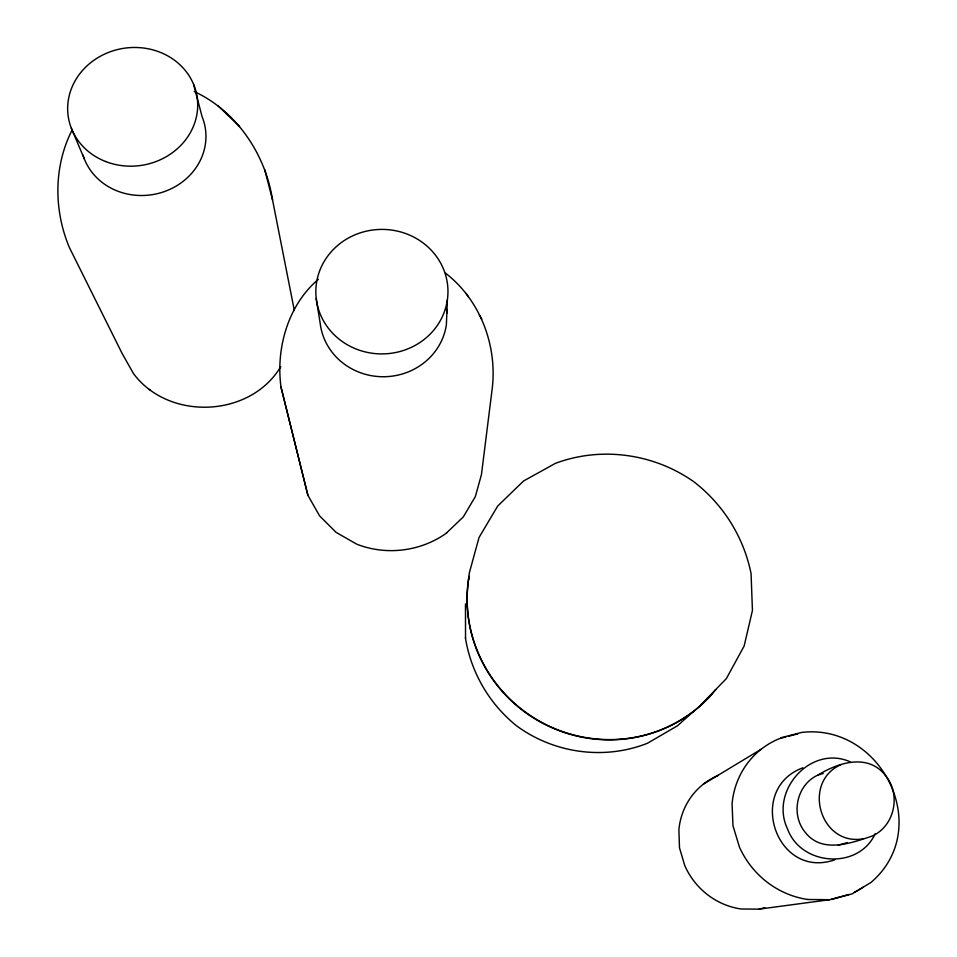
<?xml version="1.0" encoding="UTF-8"?>
<svg xmlns="http://www.w3.org/2000/svg" width="957" height="957" viewBox="0 0 957 957"><rect width="100%" height="100%" fill="white"/><g stroke="black" fill="none" stroke-linecap="round" stroke-linejoin="round"><path stroke-width="1.44" d="M465.533 638.211L465.473 603.879M447.362 299.972A66.081 62.265 -0.7 0 1 341.446 340.943A66.081 62.265 -0.7 0 1 356.865 234.07A66.081 62.265 -0.7 0 1 447.362 299.972L446.381 324.626A63.581 60.124 -0.9 0 1 382.573 376.735A63.581 60.124 -0.9 0 1 320.188 323.299L316.205 298.536M468.38 580.779L469.409 572.549L479.05 537.487L497.676 506.062L523.587 480.976L555.443 463.332C601.546 446.094 654.373 453.642 694.351 482.125C723.54 504.937 743.768 537.26 751.066 573.614L752.441 610.482L744.115 646.083L726.351 678.609L700.656 705.07M71.847 130.559C53.544 166.757 53.783 210.504 69.394 247.552L122.101 353.42L133.454 373.541C168.863 421.247 250.387 417.671 280.772 366.615M875.224 833.667C858.68 870.069 801.009 866.061 787.575 829.001C769.237 791.212 810.615 744.426 850.079 761.76M446.189 533.276L463.308 516.912L475.354 496.563L481.455 474.552L492.161 389.032C497.52 345.764 480.354 300.067 445.567 273.188M318.322 279.348C287.961 305.175 275.772 348.336 280.987 387.047L307.891 495.319L319.614 515.907L336.051 532.331L356.71 544.162C386.317 555.79 420.649 551.531 446.548 533.073M694.22 710.812L677.46 725.789L647.506 743.23C604.034 760.468 553.541 753.279 516.098 725.466C489.015 703.383 470.94 672.245 465.401 637.733M818.115 775.003C796.882 784.297 790.434 813.845 804.753 831.729C821.405 854.027 850.629 843.332 872.21 836.035C894.639 826.058 901.147 794.693 885.799 775.924C868.418 753.003 838.679 762.334 818.115 775.003L823.211 773.495M841.167 764.571C801.607 781.69 819.85 846.012 862.712 838.882M703.371 784.142L761.174 749.247M838.26 845.282L847.244 842.591M834.863 859.781C776.151 880.32 745.694 788.999 802.887 767.789M718.396 775.361A68.892 66.045 59.8 0 0 678.884 829.683L679.506 847.878L684.757 865.571A72.098 69.095 59.7 0 0 741.113 908.994L759.14 909.15L764.87 907.607M759.14 909.15L829.671 899.7L848.979 894.472M831.442 899.46L852.22 893.838L870.87 882.521C934.343 828.511 881.576 722.954 801.643 732.44L780.697 737.799M785.948 736.95L779.177 738.72A83.259 79.216 56 0 0 732.069 803.904L732.978 825.795L739.462 847.112A87.135 82.876 55.9 0 0 807.899 899.496M788.664 736.244L798.15 733.768M807.899 899.508L829.671 899.7M194.235 91.525C236.666 111.215 265.484 154.268 272.542 199.965L294.337 310.475M149.28 389.427L150.01 389.858M239.597 126.527L217.921 105.629M466.238 293.452L468.38 296.945M479.361 315.116L481.814 319.124M71.356 128.262L84.324 158.874M193.673 84.563L202.047 116.539A62.755 57.264 -9.4 0 1 162.582 192.19A62.755 57.264 -9.4 0 1 82.984 155.01M272.542 199.965L264.718 169.592M280.987 387.047L307.891 495.319M862.843 887.342A83.331 79.228 56.1 0 1 854.218 892.343M715.86 689.483A140.033 136.468 30.2 0 1 707.187 699.22M704.077 702.294A140.033 136.468 30.2 0 1 544.222 724.054A140.033 136.468 30.2 0 1 468.32 581.234M468.523 579.763A140.033 136.468 30.2 0 1 468.99 576.832M712.487 693.586A140.201 136.624 30.2 0 1 547.679 725.418A140.201 136.624 30.2 0 1 469.05 576.377M446.464 308.955A63.581 60.124 -0.9 0 1 446.871 313.202M105.545 161.494A65.172 59.19 -9.2 0 0 197.429 99.516A65.172 59.19 -9.2 0 0 95.066 59.478A65.172 59.19 -9.2 0 0 105.545 161.494"/></g></svg>
